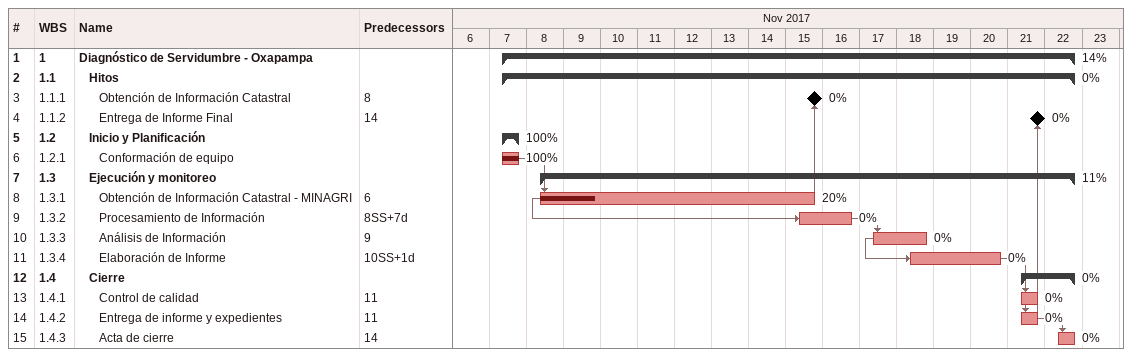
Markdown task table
| ID | WBS | Task | Start | Finish | Predecessors | % complete |
|---|---|---|---|---|---|---|
| 1 | 1 | **Diagnóstico de Servidumbre - Oxapampa** | 2017-11-07 | 2017-11-22 |  | 14 |
| 2 | 1.1 | **Hitos** | 2017-11-07 | 2017-11-22 |  | 0 |
| 3 | 1.1.1 | Obtención de Información Catastral (milestone) | 2017-11-15 | 2017-11-15 | 8 | 0 |
| 4 | 1.1.2 | Entrega de Informe Final (milestone) | 2017-11-21 | 2017-11-21 | 14 | 0 |
| 5 | 1.2 | **Inicio y Planificación** | 2017-11-07 | 2017-11-07 |  | 100 |
| 6 | 1.2.1 | Conformación de equipo | 2017-11-07 | 2017-11-07 |  | 100 |
| 7 | 1.3 | **Ejecución y monitoreo** | 2017-11-08 | 2017-11-22 |  | 11 |
| 8 | 1.3.1 | Obtención de Información Catastral - MINAGRI | 2017-11-08 | 2017-11-15 | 6 | 20 |
| 9 | 1.3.2 | Procesamiento de Información | 2017-11-15 | 2017-11-16 | 8SS+7d | 0 |
| 10 | 1.3.3 | Análisis de Información | 2017-11-17 | 2017-11-18 | 9 | 0 |
| 11 | 1.3.4 | Elaboración de Informe | 2017-11-18 | 2017-11-20 | 10SS+1d | 0 |
| 12 | 1.4 | **Cierre** | 2017-11-21 | 2017-11-22 |  | 0 |
| 13 | 1.4.1 | Control de calidad | 2017-11-21 | 2017-11-21 | 11 | 0 |
| 14 | 1.4.2 | Entrega de informe y expedientes | 2017-11-21 | 2017-11-21 | 11 | 0 |
| 15 | 1.4.3 | Acta de cierre | 2017-11-22 | 2017-11-22 | 14 | 0 |
